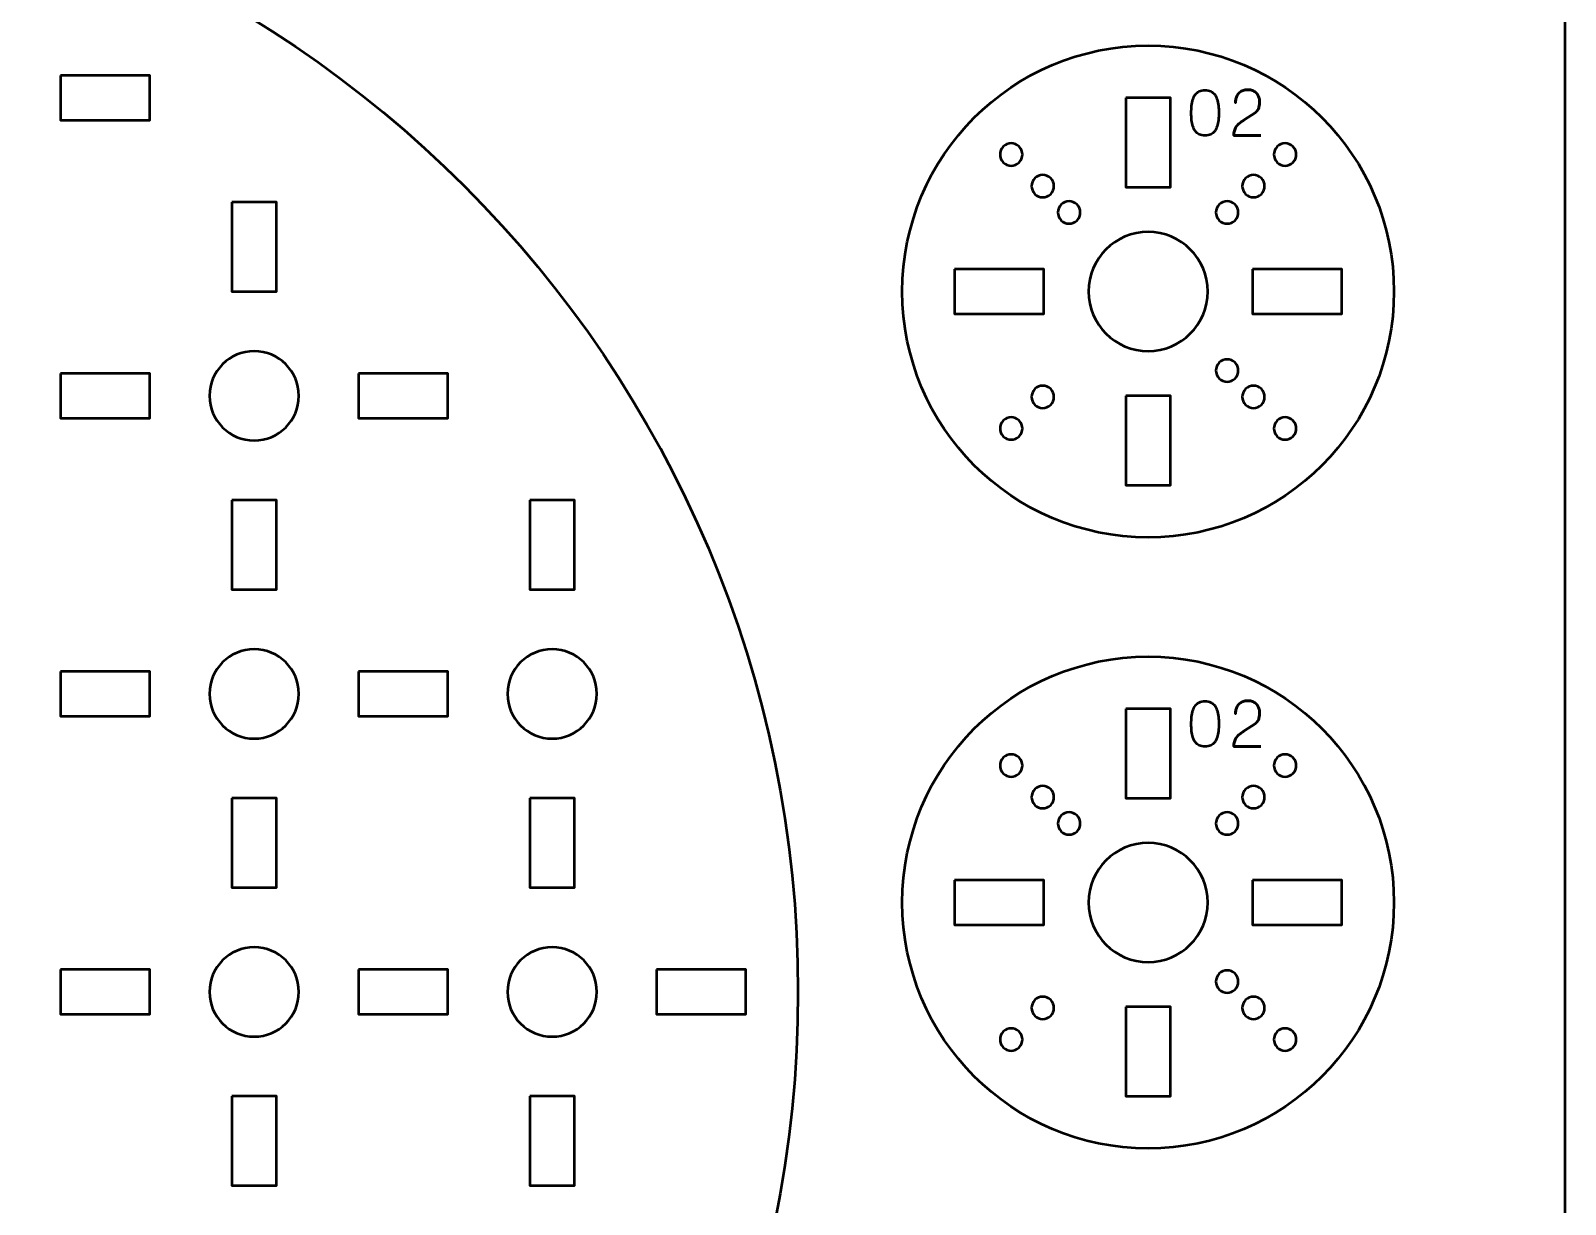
# Model space of a CAD drawing. Header units: centimetres. Extents: x -21 to 0, y -29.7 to 0.
# Drawn here: x -10.3 to 0, y -22.97 to -15.1 of the extents above; entities that cross this region are included whole.
import ezdxf

# ---------------------------------------------------------------- set-up
doc = ezdxf.new("R2010")
doc.units = ezdxf.units.CM
doc.header["$MEASUREMENT"] = 0
doc.layers.add('Layer 1', color=7, linetype='Continuous')

msp = doc.modelspace()

# ---------------------------------------------------------------- linework, layer by layer
at = {"layer": 'Layer 1', "color": 2, "lineweight": 53}
for centre, major_axis in [((-12.79999, -21.55003), (0, 7.65)), ((-2.8, -16.85), (0, 1.65)), ((-2.8, -20.95), (0, 1.65))]:
    msp.add_ellipse(centre, major_axis=major_axis, ratio=1, dxfattribs=at)
at = {"layer": 'Layer 1', "color": 22, "lineweight": 53}
msp.add_open_spline([(-21.00003, -29.19995), (-21.00003, -29.19995), (-21.00003, -0.49992), (-21.00003, -0.49992), (-21.00003, -0.49992), (-21.00003, -0.22295), (-20.77694, 0.00004), (-20.49994, 0.00004), (-20.49994, 0.00004), (-20.49994, 0.00004), (-0.50008, 0.00004), (-0.50008, 0.00004), (-0.50008, 0.00004), (-0.22294, 0.00004), (0.00002, -0.22295), (0.00002, -0.49992), (0.00002, -0.49992), (0.00002, -0.49992), (0.00002, -29.19995), (0.00002, -29.19995), (0.00002, -29.19995), (0.00002, -29.47695), (-0.22294, -29.70004), (-0.50008, -29.70004), (-0.50008, -29.70004), (-0.50008, -29.70004), (-20.49994, -29.70004), (-20.49994, -29.70004), (-20.49994, -29.70004), (-20.77694, -29.70004), (-21.00003, -29.47695), (-21.00003, -29.19995)], degree=3, knots=[0, 0, 0, 0, 0.125, 0.125, 0.125, 0.125, 0.25, 0.25, 0.25, 0.25, 0.375, 0.375, 0.375, 0.375, 0.5, 0.5, 0.5, 0.5, 0.625, 0.625, 0.625, 0.625, 0.75, 0.75, 0.75, 0.75, 0.875, 0.875, 0.875, 0.875, 1, 1, 1, 1], dxfattribs=at)
at = {"layer": 'Layer 1', "lineweight": 53}
for points in [[(-10.10004, -15.39997), (-10.10004, -15.39997), (-9.50003, -15.39997), (-9.50003, -15.39997), (-9.50003, -15.39997), (-9.50003, -15.39997), (-9.50003, -15.69997), (-9.50003, -15.69997), (-9.50003, -15.69997), (-9.50003, -15.69997), (-10.10004, -15.69997), (-10.10004, -15.69997), (-10.10004, -15.69997), (-10.10004, -15.69997), (-10.10004, -15.39997), (-10.10004, -15.39997)], [(-2.95004, -15.54991), (-2.95004, -15.54991), (-2.65004, -15.54991), (-2.65004, -15.54991), (-2.65004, -15.54991), (-2.65004, -15.54991), (-2.65004, -16.14992), (-2.65004, -16.14992), (-2.65004, -16.14992), (-2.65004, -16.14992), (-2.95004, -16.14992), (-2.95004, -16.14992), (-2.95004, -16.14992), (-2.95004, -16.14992), (-2.95004, -15.54991), (-2.95004, -15.54991)], [(-8.95009, -16.24995), (-8.95009, -16.24995), (-8.65008, -16.24995), (-8.65008, -16.24995), (-8.65008, -16.24995), (-8.65008, -16.24995), (-8.65008, -16.84996), (-8.65008, -16.84996), (-8.65008, -16.84996), (-8.65008, -16.84996), (-8.95009, -16.84996), (-8.95009, -16.84996), (-8.95009, -16.84996), (-8.95009, -16.84996), (-8.95009, -16.24995), (-8.95009, -16.24995)], [(-2.39996, -16.84994), (-2.39996, -17.07082), (-2.57908, -17.24994), (-2.79996, -17.24994), (-2.79996, -17.24994), (-3.0208, -17.24994), (-3.19998, -17.07082), (-3.19998, -16.84994), (-3.19998, -16.84994), (-3.19998, -16.6291), (-3.0208, -16.44992), (-2.79996, -16.44992), (-2.79996, -16.44992), (-2.57908, -16.44992), (-2.39996, -16.6291), (-2.39996, -16.84994)], [(-4.09999, -16.69986), (-4.09999, -16.69986), (-3.49998, -16.69986), (-3.49998, -16.69986), (-3.49998, -16.69986), (-3.49998, -16.69986), (-3.49998, -16.99986), (-3.49998, -16.99986), (-3.49998, -16.99986), (-3.49998, -16.99986), (-4.09999, -16.99986), (-4.09999, -16.99986), (-4.09999, -16.99986), (-4.09999, -16.99986), (-4.09999, -16.69986), (-4.09999, -16.69986)], [(-2.09992, -16.69986), (-2.09992, -16.69986), (-1.49992, -16.69986), (-1.49992, -16.69986), (-1.49992, -16.69986), (-1.49992, -16.69986), (-1.49992, -16.99986), (-1.49992, -16.99986), (-1.49992, -16.99986), (-1.49992, -16.99986), (-2.09992, -16.99986), (-2.09992, -16.99986), (-2.09992, -16.99986), (-2.09992, -16.99986), (-2.09992, -16.69986), (-2.09992, -16.69986)], [(-8.50001, -17.54997), (-8.50001, -17.71564), (-8.63435, -17.84997), (-8.80001, -17.84997), (-8.80001, -17.84997), (-8.96564, -17.84997), (-9.10002, -17.71564), (-9.10002, -17.54997), (-9.10002, -17.54997), (-9.10002, -17.38434), (-8.96564, -17.24997), (-8.80001, -17.24997), (-8.80001, -17.24997), (-8.63435, -17.24997), (-8.50001, -17.38434), (-8.50001, -17.54997)], [(-10.10004, -17.3999), (-10.10004, -17.3999), (-9.50003, -17.3999), (-9.50003, -17.3999), (-9.50003, -17.3999), (-9.50003, -17.3999), (-9.50003, -17.6999), (-9.50003, -17.6999), (-9.50003, -17.6999), (-9.50003, -17.6999), (-10.10004, -17.6999), (-10.10004, -17.6999), (-10.10004, -17.6999), (-10.10004, -17.6999), (-10.10004, -17.3999), (-10.10004, -17.3999)], [(-8.09996, -17.3999), (-8.09996, -17.3999), (-7.49996, -17.3999), (-7.49996, -17.3999), (-7.49996, -17.3999), (-7.49996, -17.3999), (-7.49996, -17.6999), (-7.49996, -17.6999), (-7.49996, -17.6999), (-7.49996, -17.6999), (-8.09996, -17.6999), (-8.09996, -17.6999), (-8.09996, -17.6999), (-8.09996, -17.6999), (-8.09996, -17.3999), (-8.09996, -17.3999)], [(-2.95004, -17.54998), (-2.95004, -17.54998), (-2.65004, -17.54998), (-2.65004, -17.54998), (-2.65004, -17.54998), (-2.65004, -17.54998), (-2.65004, -18.14998), (-2.65004, -18.14998), (-2.65004, -18.14998), (-2.65004, -18.14998), (-2.95004, -18.14998), (-2.95004, -18.14998), (-2.95004, -18.14998), (-2.95004, -18.14998), (-2.95004, -17.54998), (-2.95004, -17.54998)], [(-8.95009, -18.25002), (-8.95009, -18.25002), (-8.65008, -18.25002), (-8.65008, -18.25002), (-8.65008, -18.25002), (-8.65008, -18.25002), (-8.65008, -18.85003), (-8.65008, -18.85003), (-8.65008, -18.85003), (-8.65008, -18.85003), (-8.95009, -18.85003), (-8.95009, -18.85003), (-8.95009, -18.85003), (-8.95009, -18.85003), (-8.95009, -18.25002), (-8.95009, -18.25002)], [(-6.94998, -18.25002), (-6.94998, -18.25002), (-6.64997, -18.25002), (-6.64997, -18.25002), (-6.64997, -18.25002), (-6.64997, -18.25002), (-6.64997, -18.85003), (-6.64997, -18.85003), (-6.64997, -18.85003), (-6.64997, -18.85003), (-6.94998, -18.85003), (-6.94998, -18.85003), (-6.94998, -18.85003), (-6.94998, -18.85003), (-6.94998, -18.25002), (-6.94998, -18.25002)], [(-8.50001, -19.54994), (-8.50001, -19.71571), (-8.63435, -19.84994), (-8.80001, -19.84994), (-8.80001, -19.84994), (-8.96564, -19.84994), (-9.10002, -19.71571), (-9.10002, -19.54994), (-9.10002, -19.54994), (-9.10002, -19.38428), (-8.96564, -19.24994), (-8.80001, -19.24994), (-8.80001, -19.24994), (-8.63435, -19.24994), (-8.50001, -19.38428), (-8.50001, -19.54994)], [(-6.50004, -19.54994), (-6.50004, -19.71571), (-6.63428, -19.84994), (-6.80005, -19.84994), (-6.80005, -19.84994), (-6.96571, -19.84994), (-7.10005, -19.71571), (-7.10005, -19.54994), (-7.10005, -19.54994), (-7.10005, -19.38428), (-6.96571, -19.24994), (-6.80005, -19.24994), (-6.80005, -19.24994), (-6.63428, -19.24994), (-6.50004, -19.38428), (-6.50004, -19.54994)], [(-10.10004, -19.40001), (-10.10004, -19.40001), (-9.50003, -19.40001), (-9.50003, -19.40001), (-9.50003, -19.40001), (-9.50003, -19.40001), (-9.50003, -19.70001), (-9.50003, -19.70001), (-9.50003, -19.70001), (-9.50003, -19.70001), (-10.10004, -19.70001), (-10.10004, -19.70001), (-10.10004, -19.70001), (-10.10004, -19.70001), (-10.10004, -19.40001), (-10.10004, -19.40001)], [(-8.09996, -19.40001), (-8.09996, -19.40001), (-7.49996, -19.40001), (-7.49996, -19.40001), (-7.49996, -19.40001), (-7.49996, -19.40001), (-7.49996, -19.70001), (-7.49996, -19.70001), (-7.49996, -19.70001), (-7.49996, -19.70001), (-8.09996, -19.70001), (-8.09996, -19.70001), (-8.09996, -19.70001), (-8.09996, -19.70001), (-8.09996, -19.40001), (-8.09996, -19.40001)], [(-2.95004, -19.64991), (-2.95004, -19.64991), (-2.65004, -19.64991), (-2.65004, -19.64991), (-2.65004, -19.64991), (-2.65004, -19.64991), (-2.65004, -20.24992), (-2.65004, -20.24992), (-2.65004, -20.24992), (-2.65004, -20.24992), (-2.95004, -20.24992), (-2.95004, -20.24992), (-2.95004, -20.24992), (-2.95004, -20.24992), (-2.95004, -19.64991), (-2.95004, -19.64991)], [(-8.95009, -20.24999), (-8.95009, -20.24999), (-8.65008, -20.24999), (-8.65008, -20.24999), (-8.65008, -20.24999), (-8.65008, -20.24999), (-8.65008, -20.85), (-8.65008, -20.85), (-8.65008, -20.85), (-8.65008, -20.85), (-8.95009, -20.85), (-8.95009, -20.85), (-8.95009, -20.85), (-8.95009, -20.85), (-8.95009, -20.24999), (-8.95009, -20.24999)], [(-6.94998, -20.24999), (-6.94998, -20.24999), (-6.64997, -20.24999), (-6.64997, -20.24999), (-6.64997, -20.24999), (-6.64997, -20.24999), (-6.64997, -20.85), (-6.64997, -20.85), (-6.64997, -20.85), (-6.64997, -20.85), (-6.94998, -20.85), (-6.94998, -20.85), (-6.94998, -20.85), (-6.94998, -20.85), (-6.94998, -20.24999), (-6.94998, -20.24999)], [(-2.39996, -20.94994), (-2.39996, -21.17082), (-2.57908, -21.34994), (-2.79996, -21.34994), (-2.79996, -21.34994), (-3.0208, -21.34994), (-3.19998, -21.17082), (-3.19998, -20.94994), (-3.19998, -20.94994), (-3.19998, -20.7291), (-3.0208, -20.54992), (-2.79996, -20.54992), (-2.79996, -20.54992), (-2.57908, -20.54992), (-2.39996, -20.7291), (-2.39996, -20.94994)], [(-4.09999, -20.79986), (-4.09999, -20.79986), (-3.49998, -20.79986), (-3.49998, -20.79986), (-3.49998, -20.79986), (-3.49998, -20.79986), (-3.49998, -21.09986), (-3.49998, -21.09986), (-3.49998, -21.09986), (-3.49998, -21.09986), (-4.09999, -21.09986), (-4.09999, -21.09986), (-4.09999, -21.09986), (-4.09999, -21.09986), (-4.09999, -20.79986), (-4.09999, -20.79986)], [(-2.09992, -20.79986), (-2.09992, -20.79986), (-1.49992, -20.79986), (-1.49992, -20.79986), (-1.49992, -20.79986), (-1.49992, -20.79986), (-1.49992, -21.09986), (-1.49992, -21.09986), (-1.49992, -21.09986), (-1.49992, -21.09986), (-2.09992, -21.09986), (-2.09992, -21.09986), (-2.09992, -21.09986), (-2.09992, -21.09986), (-2.09992, -20.79986), (-2.09992, -20.79986)], [(-8.50001, -21.55001), (-8.50001, -21.71564), (-8.63435, -21.85002), (-8.80001, -21.85002), (-8.80001, -21.85002), (-8.96564, -21.85002), (-9.10002, -21.71564), (-9.10002, -21.55001), (-9.10002, -21.55001), (-9.10002, -21.38424), (-8.96564, -21.25001), (-8.80001, -21.25001), (-8.80001, -21.25001), (-8.63435, -21.25001), (-8.50001, -21.38424), (-8.50001, -21.55001)], [(-6.50004, -21.55001), (-6.50004, -21.71564), (-6.63428, -21.85002), (-6.80005, -21.85002), (-6.80005, -21.85002), (-6.96571, -21.85002), (-7.10005, -21.71564), (-7.10005, -21.55001), (-7.10005, -21.55001), (-7.10005, -21.38424), (-6.96571, -21.25001), (-6.80005, -21.25001), (-6.80005, -21.25001), (-6.63428, -21.25001), (-6.50004, -21.38424), (-6.50004, -21.55001)], [(-10.10004, -21.39994), (-10.10004, -21.39994), (-9.50003, -21.39994), (-9.50003, -21.39994), (-9.50003, -21.39994), (-9.50003, -21.39994), (-9.50003, -21.69994), (-9.50003, -21.69994), (-9.50003, -21.69994), (-9.50003, -21.69994), (-10.10004, -21.69994), (-10.10004, -21.69994), (-10.10004, -21.69994), (-10.10004, -21.69994), (-10.10004, -21.39994), (-10.10004, -21.39994)], [(-8.09996, -21.39994), (-8.09996, -21.39994), (-7.49996, -21.39994), (-7.49996, -21.39994), (-7.49996, -21.39994), (-7.49996, -21.39994), (-7.49996, -21.69994), (-7.49996, -21.69994), (-7.49996, -21.69994), (-7.49996, -21.69994), (-8.09996, -21.69994), (-8.09996, -21.69994), (-8.09996, -21.69994), (-8.09996, -21.69994), (-8.09996, -21.39994), (-8.09996, -21.39994)], [(-6.10003, -21.39994), (-6.10003, -21.39994), (-5.50002, -21.39994), (-5.50002, -21.39994), (-5.50002, -21.39994), (-5.50002, -21.39994), (-5.50002, -21.69994), (-5.50002, -21.69994), (-5.50002, -21.69994), (-5.50002, -21.69994), (-6.10003, -21.69994), (-6.10003, -21.69994), (-6.10003, -21.69994), (-6.10003, -21.69994), (-6.10003, -21.39994), (-6.10003, -21.39994)], [(-2.95004, -21.64998), (-2.95004, -21.64998), (-2.65004, -21.64998), (-2.65004, -21.64998), (-2.65004, -21.64998), (-2.65004, -21.64998), (-2.65004, -22.24998), (-2.65004, -22.24998), (-2.65004, -22.24998), (-2.65004, -22.24998), (-2.95004, -22.24998), (-2.95004, -22.24998), (-2.95004, -22.24998), (-2.95004, -22.24998), (-2.95004, -21.64998), (-2.95004, -21.64998)], [(-8.95009, -22.24992), (-8.95009, -22.24992), (-8.65008, -22.24992), (-8.65008, -22.24992), (-8.65008, -22.24992), (-8.65008, -22.24992), (-8.65008, -22.84993), (-8.65008, -22.84993), (-8.65008, -22.84993), (-8.65008, -22.84993), (-8.95009, -22.84993), (-8.95009, -22.84993), (-8.95009, -22.84993), (-8.95009, -22.84993), (-8.95009, -22.24992), (-8.95009, -22.24992)], [(-6.94998, -22.24992), (-6.94998, -22.24992), (-6.64997, -22.24992), (-6.64997, -22.24992), (-6.64997, -22.24992), (-6.64997, -22.24992), (-6.64997, -22.84993), (-6.64997, -22.84993), (-6.64997, -22.84993), (-6.64997, -22.84993), (-6.94998, -22.84993), (-6.94998, -22.84993), (-6.94998, -22.84993), (-6.94998, -22.84993), (-6.94998, -22.24992), (-6.94998, -22.24992)]]:
    msp.add_open_spline(points, degree=3, knots=[0, 0, 0, 0, 0.25, 0.25, 0.25, 0.25, 0.5, 0.5, 0.5, 0.5, 0.75, 0.75, 0.75, 0.75, 1, 1, 1, 1], dxfattribs=at)
at = {"layer": 'Layer 1', "color": 30, "lineweight": 53}
for points, knots in [([(-2.41808, -15.80381), (-2.40327, -15.80374), (-2.3905, -15.80113), (-2.37984, -15.79605), (-2.37984, -15.79605), (-2.36926, -15.79097), (-2.36044, -15.7837), (-2.35339, -15.77446), (-2.35339, -15.77446), (-2.3464, -15.76515), (-2.3409, -15.75414), (-2.33681, -15.74144), (-2.33681, -15.74144), (-2.33278, -15.72874), (-2.32989, -15.71484), (-2.32827, -15.6996), (-2.32827, -15.6996), (-2.32657, -15.68436), (-2.32573, -15.66834), (-2.3258, -15.65141), (-2.3258, -15.65141), (-2.32573, -15.63455), (-2.32657, -15.61853), (-2.32827, -15.60336), (-2.32827, -15.60336), (-2.32989, -15.58819), (-2.33278, -15.57422), (-2.33681, -15.56152), (-2.33681, -15.56152), (-2.3409, -15.54889), (-2.3464, -15.53789), (-2.35339, -15.5285), (-2.35339, -15.5285), (-2.36044, -15.51919), (-2.36926, -15.51192), (-2.37984, -15.50684), (-2.37984, -15.50684), (-2.3905, -15.50169), (-2.40327, -15.49908), (-2.41808, -15.49901), (-2.41808, -15.49901), (-2.4329, -15.49908), (-2.44567, -15.50169), (-2.45633, -15.50684), (-2.45633, -15.50684), (-2.46691, -15.51192), (-2.47573, -15.51919), (-2.48278, -15.5285), (-2.48278, -15.5285), (-2.48977, -15.53789), (-2.49527, -15.54889), (-2.49936, -15.56152), (-2.49936, -15.56152), (-2.50339, -15.57422), (-2.50628, -15.58819), (-2.5079, -15.60336), (-2.5079, -15.60336), (-2.50959, -15.61853), (-2.51044, -15.63455), (-2.51037, -15.65141), (-2.51037, -15.65141), (-2.51044, -15.66834), (-2.50959, -15.68436), (-2.5079, -15.6996), (-2.5079, -15.6996), (-2.50628, -15.71484), (-2.50339, -15.72874), (-2.49936, -15.74144), (-2.49936, -15.74144), (-2.49527, -15.75414), (-2.48977, -15.76515), (-2.48278, -15.77446), (-2.48278, -15.77446), (-2.47573, -15.7837), (-2.46691, -15.79097), (-2.45633, -15.79605), (-2.45633, -15.79605), (-2.44567, -15.80113), (-2.4329, -15.80374), (-2.41808, -15.80381)], [0, 0, 0, 0, 0.05, 0.05, 0.05, 0.05, 0.1, 0.1, 0.1, 0.1, 0.15, 0.15, 0.15, 0.15, 0.2, 0.2, 0.2, 0.2, 0.25, 0.25, 0.25, 0.25, 0.3, 0.3, 0.3, 0.3, 0.35, 0.35, 0.35, 0.35, 0.4, 0.4, 0.4, 0.4, 0.45, 0.45, 0.45, 0.45, 0.5, 0.5, 0.5, 0.5, 0.55, 0.55, 0.55, 0.55, 0.6, 0.6, 0.6, 0.6, 0.65, 0.65, 0.65, 0.65, 0.7, 0.7, 0.7, 0.7, 0.75, 0.75, 0.75, 0.75, 0.8, 0.8, 0.8, 0.8, 0.85, 0.85, 0.85, 0.85, 0.9, 0.9, 0.9, 0.9, 0.95, 0.95, 0.95, 0.95, 1, 1, 1, 1]), ([(-2.41808, -15.80381), (-2.40327, -15.80374), (-2.3905, -15.80113), (-2.37984, -15.79605), (-2.37984, -15.79605), (-2.36926, -15.79097), (-2.36044, -15.7837), (-2.35339, -15.77446), (-2.35339, -15.77446), (-2.3464, -15.76515), (-2.3409, -15.75414), (-2.33681, -15.74144), (-2.33681, -15.74144), (-2.33278, -15.72874), (-2.32989, -15.71484), (-2.32827, -15.6996), (-2.32827, -15.6996), (-2.32657, -15.68436), (-2.32573, -15.66834), (-2.3258, -15.65141), (-2.3258, -15.65141), (-2.32573, -15.63455), (-2.32657, -15.61853), (-2.32827, -15.60336), (-2.32827, -15.60336), (-2.32989, -15.58819), (-2.33278, -15.57422), (-2.33681, -15.56152), (-2.33681, -15.56152), (-2.3409, -15.54889), (-2.3464, -15.53789), (-2.35339, -15.5285), (-2.35339, -15.5285), (-2.36044, -15.51919), (-2.36926, -15.51192), (-2.37984, -15.50684), (-2.37984, -15.50684), (-2.3905, -15.50169), (-2.40327, -15.49908), (-2.41808, -15.49901), (-2.41808, -15.49901), (-2.4329, -15.49908), (-2.44567, -15.50169), (-2.45633, -15.50684), (-2.45633, -15.50684), (-2.46691, -15.51192), (-2.47573, -15.51919), (-2.48278, -15.5285), (-2.48278, -15.5285), (-2.48977, -15.53789), (-2.49527, -15.54889), (-2.49936, -15.56152), (-2.49936, -15.56152), (-2.50339, -15.57422), (-2.50628, -15.58819), (-2.5079, -15.60336), (-2.5079, -15.60336), (-2.50959, -15.61853), (-2.51044, -15.63455), (-2.51037, -15.65141), (-2.51037, -15.65141), (-2.51044, -15.66834), (-2.50959, -15.68436), (-2.5079, -15.6996), (-2.5079, -15.6996), (-2.50628, -15.71484), (-2.50339, -15.72874), (-2.49936, -15.74144), (-2.49936, -15.74144), (-2.49527, -15.75414), (-2.48977, -15.76515), (-2.48278, -15.77446), (-2.48278, -15.77446), (-2.47573, -15.7837), (-2.46691, -15.79097), (-2.45633, -15.79605), (-2.45633, -15.79605), (-2.44567, -15.80113), (-2.4329, -15.80374), (-2.41808, -15.80381)], [0, 0, 0, 0, 0.05, 0.05, 0.05, 0.05, 0.1, 0.1, 0.1, 0.1, 0.15, 0.15, 0.15, 0.15, 0.2, 0.2, 0.2, 0.2, 0.25, 0.25, 0.25, 0.25, 0.3, 0.3, 0.3, 0.3, 0.35, 0.35, 0.35, 0.35, 0.4, 0.4, 0.4, 0.4, 0.45, 0.45, 0.45, 0.45, 0.5, 0.5, 0.5, 0.5, 0.55, 0.55, 0.55, 0.55, 0.6, 0.6, 0.6, 0.6, 0.65, 0.65, 0.65, 0.65, 0.7, 0.7, 0.7, 0.7, 0.75, 0.75, 0.75, 0.75, 0.8, 0.8, 0.8, 0.8, 0.85, 0.85, 0.85, 0.85, 0.9, 0.9, 0.9, 0.9, 0.95, 0.95, 0.95, 0.95, 1, 1, 1, 1]), ([(-2.04386, -15.80381), (-2.04386, -15.80381), (-2.22547, -15.80381), (-2.22547, -15.80381), (-2.22547, -15.80381), (-2.22512, -15.79153), (-2.22357, -15.78067), (-2.22095, -15.77135), (-2.22095, -15.77135), (-2.21827, -15.76204), (-2.21468, -15.75386), (-2.21023, -15.7468), (-2.21023, -15.7468), (-2.20571, -15.73975), (-2.20056, -15.73347), (-2.19471, -15.72796), (-2.19471, -15.72796), (-2.18885, -15.72239), (-2.18257, -15.71731), (-2.1758, -15.71251), (-2.1758, -15.71251), (-2.16903, -15.70778), (-2.16204, -15.70306), (-2.15477, -15.6984), (-2.15477, -15.6984), (-2.15477, -15.6984), (-2.08238, -15.65014), (-2.08238, -15.65014), (-2.08238, -15.65014), (-2.07498, -15.64492), (-2.06919, -15.63921), (-2.0651, -15.63307), (-2.0651, -15.63307), (-2.06094, -15.62693), (-2.05804, -15.62044), (-2.05628, -15.61359), (-2.05628, -15.61359), (-2.05459, -15.60682), (-2.05353, -15.59984), (-2.05318, -15.59278), (-2.05318, -15.59278), (-2.05282, -15.58565), (-2.05268, -15.57853), (-2.05275, -15.5714), (-2.05275, -15.5714), (-2.05275, -15.56555), (-2.05353, -15.55927), (-2.05508, -15.55249), (-2.05508, -15.55249), (-2.0567, -15.54579), (-2.05924, -15.53909), (-2.06284, -15.53246), (-2.06284, -15.53246), (-2.06644, -15.52582), (-2.07124, -15.51976), (-2.07723, -15.51425), (-2.07723, -15.51425), (-2.08323, -15.50882), (-2.09064, -15.50445), (-2.09946, -15.50113), (-2.09946, -15.50113), (-2.10828, -15.49781), (-2.11865, -15.49612), (-2.13064, -15.49605), (-2.13064, -15.49605), (-2.14271, -15.49612), (-2.15336, -15.49781), (-2.16254, -15.50106), (-2.16254, -15.50106), (-2.17171, -15.5043), (-2.17954, -15.50882), (-2.18603, -15.51453), (-2.18603, -15.51453), (-2.19252, -15.52025), (-2.19774, -15.52688), (-2.20183, -15.53429), (-2.20183, -15.53429), (-2.20593, -15.5417), (-2.20889, -15.5496), (-2.21079, -15.55793), (-2.21079, -15.55793), (-2.2127, -15.56625), (-2.21362, -15.57472), (-2.21362, -15.58326), (-2.21362, -15.58326), (-2.21362, -15.57472), (-2.2127, -15.56625), (-2.21079, -15.55793), (-2.21079, -15.55793), (-2.20889, -15.5496), (-2.20593, -15.5417), (-2.20183, -15.53429), (-2.20183, -15.53429), (-2.19774, -15.52688), (-2.19252, -15.52025), (-2.18603, -15.51453), (-2.18603, -15.51453), (-2.17954, -15.50882), (-2.17171, -15.5043), (-2.16254, -15.50106), (-2.16254, -15.50106), (-2.15336, -15.49781), (-2.14271, -15.49612), (-2.13064, -15.49605), (-2.13064, -15.49605), (-2.11865, -15.49612), (-2.10828, -15.49781), (-2.09946, -15.50113), (-2.09946, -15.50113), (-2.09064, -15.50445), (-2.08323, -15.50882), (-2.07723, -15.51425), (-2.07723, -15.51425), (-2.07124, -15.51976), (-2.06644, -15.52582), (-2.06284, -15.53246), (-2.06284, -15.53246), (-2.05924, -15.53909), (-2.0567, -15.54579), (-2.05508, -15.55249), (-2.05508, -15.55249), (-2.05353, -15.55927), (-2.05275, -15.56555), (-2.05275, -15.5714), (-2.05275, -15.5714), (-2.05268, -15.57853), (-2.05282, -15.58565), (-2.05318, -15.59278), (-2.05318, -15.59278), (-2.05353, -15.59984), (-2.05459, -15.60682), (-2.05628, -15.61359), (-2.05628, -15.61359), (-2.05804, -15.62044), (-2.06094, -15.62693), (-2.0651, -15.63307), (-2.0651, -15.63307), (-2.06919, -15.63921), (-2.07498, -15.64492), (-2.08238, -15.65014), (-2.08238, -15.65014), (-2.08238, -15.65014), (-2.15477, -15.6984), (-2.15477, -15.6984), (-2.15477, -15.6984), (-2.16204, -15.70306), (-2.16903, -15.70778), (-2.1758, -15.71251), (-2.1758, -15.71251), (-2.18257, -15.71731), (-2.18885, -15.72239), (-2.19471, -15.72796), (-2.19471, -15.72796), (-2.20056, -15.73347), (-2.20571, -15.73975), (-2.21023, -15.7468), (-2.21023, -15.7468), (-2.21468, -15.75386), (-2.21827, -15.76204), (-2.22095, -15.77135), (-2.22095, -15.77135), (-2.22357, -15.78067), (-2.22512, -15.79153), (-2.22547, -15.80381), (-2.22547, -15.80381), (-2.22547, -15.80381), (-2.04386, -15.80381), (-2.04386, -15.80381)], [0, 0, 0, 0, 0.02380952, 0.02380952, 0.02380952, 0.02380952, 0.04761905, 0.04761905, 0.04761905, 0.04761905, 0.07142857, 0.07142857, 0.07142857, 0.07142857, 0.0952381, 0.0952381, 0.0952381, 0.0952381, 0.11904762, 0.11904762, 0.11904762, 0.11904762, 0.14285714, 0.14285714, 0.14285714, 0.14285714, 0.16666667, 0.16666667, 0.16666667, 0.16666667, 0.19047619, 0.19047619, 0.19047619, 0.19047619, 0.21428571, 0.21428571, 0.21428571, 0.21428571, 0.23809524, 0.23809524, 0.23809524, 0.23809524, 0.26190476, 0.26190476, 0.26190476, 0.26190476, 0.28571429, 0.28571429, 0.28571429, 0.28571429, 0.30952381, 0.30952381, 0.30952381, 0.30952381, 0.33333333, 0.33333333, 0.33333333, 0.33333333, 0.35714286, 0.35714286, 0.35714286, 0.35714286, 0.38095238, 0.38095238, 0.38095238, 0.38095238, 0.4047619, 0.4047619, 0.4047619, 0.4047619, 0.42857143, 0.42857143, 0.42857143, 0.42857143, 0.45238095, 0.45238095, 0.45238095, 0.45238095, 0.47619048, 0.47619048, 0.47619048, 0.47619048, 0.5, 0.5, 0.5, 0.5, 0.52380952, 0.52380952, 0.52380952, 0.52380952, 0.54761905, 0.54761905, 0.54761905, 0.54761905, 0.57142857, 0.57142857, 0.57142857, 0.57142857, 0.5952381, 0.5952381, 0.5952381, 0.5952381, 0.61904762, 0.61904762, 0.61904762, 0.61904762, 0.64285714, 0.64285714, 0.64285714, 0.64285714, 0.66666667, 0.66666667, 0.66666667, 0.66666667, 0.69047619, 0.69047619, 0.69047619, 0.69047619, 0.71428571, 0.71428571, 0.71428571, 0.71428571, 0.73809524, 0.73809524, 0.73809524, 0.73809524, 0.76190476, 0.76190476, 0.76190476, 0.76190476, 0.78571429, 0.78571429, 0.78571429, 0.78571429, 0.80952381, 0.80952381, 0.80952381, 0.80952381, 0.83333333, 0.83333333, 0.83333333, 0.83333333, 0.85714286, 0.85714286, 0.85714286, 0.85714286, 0.88095238, 0.88095238, 0.88095238, 0.88095238, 0.9047619, 0.9047619, 0.9047619, 0.9047619, 0.92857143, 0.92857143, 0.92857143, 0.92857143, 0.95238095, 0.95238095, 0.95238095, 0.95238095, 0.97619048, 0.97619048, 0.97619048, 0.97619048, 1, 1, 1, 1]), ([(-2.41808, -19.90381), (-2.40327, -19.90374), (-2.3905, -19.90113), (-2.37984, -19.89605), (-2.37984, -19.89605), (-2.36926, -19.89097), (-2.36044, -19.8837), (-2.35339, -19.87446), (-2.35339, -19.87446), (-2.3464, -19.86515), (-2.3409, -19.85414), (-2.33681, -19.84144), (-2.33681, -19.84144), (-2.33278, -19.82874), (-2.32989, -19.81484), (-2.32827, -19.7996), (-2.32827, -19.7996), (-2.32657, -19.78436), (-2.32573, -19.76834), (-2.3258, -19.75141), (-2.3258, -19.75141), (-2.32573, -19.73455), (-2.32657, -19.71853), (-2.32827, -19.70336), (-2.32827, -19.70336), (-2.32989, -19.68819), (-2.33278, -19.67422), (-2.33681, -19.66152), (-2.33681, -19.66152), (-2.3409, -19.64889), (-2.3464, -19.63789), (-2.35339, -19.6285), (-2.35339, -19.6285), (-2.36044, -19.61919), (-2.36926, -19.61192), (-2.37984, -19.60684), (-2.37984, -19.60684), (-2.3905, -19.60169), (-2.40327, -19.59908), (-2.41808, -19.59901), (-2.41808, -19.59901), (-2.4329, -19.59908), (-2.44567, -19.60169), (-2.45633, -19.60684), (-2.45633, -19.60684), (-2.46691, -19.61192), (-2.47573, -19.61919), (-2.48278, -19.6285), (-2.48278, -19.6285), (-2.48977, -19.63789), (-2.49527, -19.64889), (-2.49936, -19.66152), (-2.49936, -19.66152), (-2.50339, -19.67422), (-2.50628, -19.68819), (-2.5079, -19.70336), (-2.5079, -19.70336), (-2.50959, -19.71853), (-2.51044, -19.73455), (-2.51037, -19.75141), (-2.51037, -19.75141), (-2.51044, -19.76834), (-2.50959, -19.78436), (-2.5079, -19.7996), (-2.5079, -19.7996), (-2.50628, -19.81484), (-2.50339, -19.82874), (-2.49936, -19.84144), (-2.49936, -19.84144), (-2.49527, -19.85414), (-2.48977, -19.86515), (-2.48278, -19.87446), (-2.48278, -19.87446), (-2.47573, -19.8837), (-2.46691, -19.89097), (-2.45633, -19.89605), (-2.45633, -19.89605), (-2.44567, -19.90113), (-2.4329, -19.90374), (-2.41808, -19.90381)], [0, 0, 0, 0, 0.05, 0.05, 0.05, 0.05, 0.1, 0.1, 0.1, 0.1, 0.15, 0.15, 0.15, 0.15, 0.2, 0.2, 0.2, 0.2, 0.25, 0.25, 0.25, 0.25, 0.3, 0.3, 0.3, 0.3, 0.35, 0.35, 0.35, 0.35, 0.4, 0.4, 0.4, 0.4, 0.45, 0.45, 0.45, 0.45, 0.5, 0.5, 0.5, 0.5, 0.55, 0.55, 0.55, 0.55, 0.6, 0.6, 0.6, 0.6, 0.65, 0.65, 0.65, 0.65, 0.7, 0.7, 0.7, 0.7, 0.75, 0.75, 0.75, 0.75, 0.8, 0.8, 0.8, 0.8, 0.85, 0.85, 0.85, 0.85, 0.9, 0.9, 0.9, 0.9, 0.95, 0.95, 0.95, 0.95, 1, 1, 1, 1]), ([(-2.41808, -19.90381), (-2.40327, -19.90374), (-2.3905, -19.90113), (-2.37984, -19.89605), (-2.37984, -19.89605), (-2.36926, -19.89097), (-2.36044, -19.8837), (-2.35339, -19.87446), (-2.35339, -19.87446), (-2.3464, -19.86515), (-2.3409, -19.85414), (-2.33681, -19.84144), (-2.33681, -19.84144), (-2.33278, -19.82874), (-2.32989, -19.81484), (-2.32827, -19.7996), (-2.32827, -19.7996), (-2.32657, -19.78436), (-2.32573, -19.76834), (-2.3258, -19.75141), (-2.3258, -19.75141), (-2.32573, -19.73455), (-2.32657, -19.71853), (-2.32827, -19.70336), (-2.32827, -19.70336), (-2.32989, -19.68819), (-2.33278, -19.67422), (-2.33681, -19.66152), (-2.33681, -19.66152), (-2.3409, -19.64889), (-2.3464, -19.63789), (-2.35339, -19.6285), (-2.35339, -19.6285), (-2.36044, -19.61919), (-2.36926, -19.61192), (-2.37984, -19.60684), (-2.37984, -19.60684), (-2.3905, -19.60169), (-2.40327, -19.59908), (-2.41808, -19.59901), (-2.41808, -19.59901), (-2.4329, -19.59908), (-2.44567, -19.60169), (-2.45633, -19.60684), (-2.45633, -19.60684), (-2.46691, -19.61192), (-2.47573, -19.61919), (-2.48278, -19.6285), (-2.48278, -19.6285), (-2.48977, -19.63789), (-2.49527, -19.64889), (-2.49936, -19.66152), (-2.49936, -19.66152), (-2.50339, -19.67422), (-2.50628, -19.68819), (-2.5079, -19.70336), (-2.5079, -19.70336), (-2.50959, -19.71853), (-2.51044, -19.73455), (-2.51037, -19.75141), (-2.51037, -19.75141), (-2.51044, -19.76834), (-2.50959, -19.78436), (-2.5079, -19.7996), (-2.5079, -19.7996), (-2.50628, -19.81484), (-2.50339, -19.82874), (-2.49936, -19.84144), (-2.49936, -19.84144), (-2.49527, -19.85414), (-2.48977, -19.86515), (-2.48278, -19.87446), (-2.48278, -19.87446), (-2.47573, -19.8837), (-2.46691, -19.89097), (-2.45633, -19.89605), (-2.45633, -19.89605), (-2.44567, -19.90113), (-2.4329, -19.90374), (-2.41808, -19.90381)], [0, 0, 0, 0, 0.05, 0.05, 0.05, 0.05, 0.1, 0.1, 0.1, 0.1, 0.15, 0.15, 0.15, 0.15, 0.2, 0.2, 0.2, 0.2, 0.25, 0.25, 0.25, 0.25, 0.3, 0.3, 0.3, 0.3, 0.35, 0.35, 0.35, 0.35, 0.4, 0.4, 0.4, 0.4, 0.45, 0.45, 0.45, 0.45, 0.5, 0.5, 0.5, 0.5, 0.55, 0.55, 0.55, 0.55, 0.6, 0.6, 0.6, 0.6, 0.65, 0.65, 0.65, 0.65, 0.7, 0.7, 0.7, 0.7, 0.75, 0.75, 0.75, 0.75, 0.8, 0.8, 0.8, 0.8, 0.85, 0.85, 0.85, 0.85, 0.9, 0.9, 0.9, 0.9, 0.95, 0.95, 0.95, 0.95, 1, 1, 1, 1]), ([(-2.04386, -19.90381), (-2.04386, -19.90381), (-2.22547, -19.90381), (-2.22547, -19.90381), (-2.22547, -19.90381), (-2.22512, -19.89153), (-2.22357, -19.88067), (-2.22095, -19.87135), (-2.22095, -19.87135), (-2.21827, -19.86204), (-2.21468, -19.85386), (-2.21023, -19.8468), (-2.21023, -19.8468), (-2.20571, -19.83975), (-2.20056, -19.83347), (-2.19471, -19.82796), (-2.19471, -19.82796), (-2.18885, -19.82239), (-2.18257, -19.81731), (-2.1758, -19.81251), (-2.1758, -19.81251), (-2.16903, -19.80778), (-2.16204, -19.80306), (-2.15477, -19.7984), (-2.15477, -19.7984), (-2.15477, -19.7984), (-2.08238, -19.75014), (-2.08238, -19.75014), (-2.08238, -19.75014), (-2.07498, -19.74492), (-2.06919, -19.73921), (-2.0651, -19.73307), (-2.0651, -19.73307), (-2.06094, -19.72693), (-2.05804, -19.72044), (-2.05628, -19.71359), (-2.05628, -19.71359), (-2.05459, -19.70682), (-2.05353, -19.69984), (-2.05318, -19.69278), (-2.05318, -19.69278), (-2.05282, -19.68565), (-2.05268, -19.67853), (-2.05275, -19.6714), (-2.05275, -19.6714), (-2.05275, -19.66555), (-2.05353, -19.65927), (-2.05508, -19.65249), (-2.05508, -19.65249), (-2.0567, -19.64579), (-2.05924, -19.63909), (-2.06284, -19.63246), (-2.06284, -19.63246), (-2.06644, -19.62582), (-2.07124, -19.61976), (-2.07723, -19.61425), (-2.07723, -19.61425), (-2.08323, -19.60882), (-2.09064, -19.60445), (-2.09946, -19.60113), (-2.09946, -19.60113), (-2.10828, -19.59781), (-2.11865, -19.59612), (-2.13064, -19.59605), (-2.13064, -19.59605), (-2.14271, -19.59612), (-2.15336, -19.59781), (-2.16254, -19.60106), (-2.16254, -19.60106), (-2.17171, -19.6043), (-2.17954, -19.60882), (-2.18603, -19.61453), (-2.18603, -19.61453), (-2.19252, -19.62025), (-2.19774, -19.62688), (-2.20183, -19.63429), (-2.20183, -19.63429), (-2.20593, -19.6417), (-2.20889, -19.6496), (-2.21079, -19.65793), (-2.21079, -19.65793), (-2.2127, -19.66625), (-2.21362, -19.67472), (-2.21362, -19.68326), (-2.21362, -19.68326), (-2.21362, -19.67472), (-2.2127, -19.66625), (-2.21079, -19.65793), (-2.21079, -19.65793), (-2.20889, -19.6496), (-2.20593, -19.6417), (-2.20183, -19.63429), (-2.20183, -19.63429), (-2.19774, -19.62688), (-2.19252, -19.62025), (-2.18603, -19.61453), (-2.18603, -19.61453), (-2.17954, -19.60882), (-2.17171, -19.6043), (-2.16254, -19.60106), (-2.16254, -19.60106), (-2.15336, -19.59781), (-2.14271, -19.59612), (-2.13064, -19.59605), (-2.13064, -19.59605), (-2.11865, -19.59612), (-2.10828, -19.59781), (-2.09946, -19.60113), (-2.09946, -19.60113), (-2.09064, -19.60445), (-2.08323, -19.60882), (-2.07723, -19.61425), (-2.07723, -19.61425), (-2.07124, -19.61976), (-2.06644, -19.62582), (-2.06284, -19.63246), (-2.06284, -19.63246), (-2.05924, -19.63909), (-2.0567, -19.64579), (-2.05508, -19.65249), (-2.05508, -19.65249), (-2.05353, -19.65927), (-2.05275, -19.66555), (-2.05275, -19.6714), (-2.05275, -19.6714), (-2.05268, -19.67853), (-2.05282, -19.68565), (-2.05318, -19.69278), (-2.05318, -19.69278), (-2.05353, -19.69984), (-2.05459, -19.70682), (-2.05628, -19.71359), (-2.05628, -19.71359), (-2.05804, -19.72044), (-2.06094, -19.72693), (-2.0651, -19.73307), (-2.0651, -19.73307), (-2.06919, -19.73921), (-2.07498, -19.74492), (-2.08238, -19.75014), (-2.08238, -19.75014), (-2.08238, -19.75014), (-2.15477, -19.7984), (-2.15477, -19.7984), (-2.15477, -19.7984), (-2.16204, -19.80306), (-2.16903, -19.80778), (-2.1758, -19.81251), (-2.1758, -19.81251), (-2.18257, -19.81731), (-2.18885, -19.82239), (-2.19471, -19.82796), (-2.19471, -19.82796), (-2.20056, -19.83347), (-2.20571, -19.83975), (-2.21023, -19.8468), (-2.21023, -19.8468), (-2.21468, -19.85386), (-2.21827, -19.86204), (-2.22095, -19.87135), (-2.22095, -19.87135), (-2.22357, -19.88067), (-2.22512, -19.89153), (-2.22547, -19.90381), (-2.22547, -19.90381), (-2.22547, -19.90381), (-2.04386, -19.90381), (-2.04386, -19.90381)], [0, 0, 0, 0, 0.02380952, 0.02380952, 0.02380952, 0.02380952, 0.04761905, 0.04761905, 0.04761905, 0.04761905, 0.07142857, 0.07142857, 0.07142857, 0.07142857, 0.0952381, 0.0952381, 0.0952381, 0.0952381, 0.11904762, 0.11904762, 0.11904762, 0.11904762, 0.14285714, 0.14285714, 0.14285714, 0.14285714, 0.16666667, 0.16666667, 0.16666667, 0.16666667, 0.19047619, 0.19047619, 0.19047619, 0.19047619, 0.21428571, 0.21428571, 0.21428571, 0.21428571, 0.23809524, 0.23809524, 0.23809524, 0.23809524, 0.26190476, 0.26190476, 0.26190476, 0.26190476, 0.28571429, 0.28571429, 0.28571429, 0.28571429, 0.30952381, 0.30952381, 0.30952381, 0.30952381, 0.33333333, 0.33333333, 0.33333333, 0.33333333, 0.35714286, 0.35714286, 0.35714286, 0.35714286, 0.38095238, 0.38095238, 0.38095238, 0.38095238, 0.4047619, 0.4047619, 0.4047619, 0.4047619, 0.42857143, 0.42857143, 0.42857143, 0.42857143, 0.45238095, 0.45238095, 0.45238095, 0.45238095, 0.47619048, 0.47619048, 0.47619048, 0.47619048, 0.5, 0.5, 0.5, 0.5, 0.52380952, 0.52380952, 0.52380952, 0.52380952, 0.54761905, 0.54761905, 0.54761905, 0.54761905, 0.57142857, 0.57142857, 0.57142857, 0.57142857, 0.5952381, 0.5952381, 0.5952381, 0.5952381, 0.61904762, 0.61904762, 0.61904762, 0.61904762, 0.64285714, 0.64285714, 0.64285714, 0.64285714, 0.66666667, 0.66666667, 0.66666667, 0.66666667, 0.69047619, 0.69047619, 0.69047619, 0.69047619, 0.71428571, 0.71428571, 0.71428571, 0.71428571, 0.73809524, 0.73809524, 0.73809524, 0.73809524, 0.76190476, 0.76190476, 0.76190476, 0.76190476, 0.78571429, 0.78571429, 0.78571429, 0.78571429, 0.80952381, 0.80952381, 0.80952381, 0.80952381, 0.83333333, 0.83333333, 0.83333333, 0.83333333, 0.85714286, 0.85714286, 0.85714286, 0.85714286, 0.88095238, 0.88095238, 0.88095238, 0.88095238, 0.9047619, 0.9047619, 0.9047619, 0.9047619, 0.92857143, 0.92857143, 0.92857143, 0.92857143, 0.95238095, 0.95238095, 0.95238095, 0.95238095, 0.97619048, 0.97619048, 0.97619048, 0.97619048, 1, 1, 1, 1])]:
    msp.add_open_spline(points, degree=3, knots=knots, dxfattribs=at)
at = {"layer": 'Layer 1', "color": 250, "lineweight": 53}
for points in [[(-3.66618, -15.8777), (-3.6369, -15.90698), (-3.6369, -15.95449), (-3.66618, -15.98377), (-3.66618, -15.98377), (-3.69546, -16.01305), (-3.74296, -16.01305), (-3.77224, -15.98377), (-3.77224, -15.98377), (-3.80152, -15.95449), (-3.80152, -15.90698), (-3.77224, -15.8777), (-3.77224, -15.8777), (-3.74296, -15.84842), (-3.69546, -15.84842), (-3.66618, -15.8777)], [(-1.8277, -15.98377), (-1.85698, -16.01305), (-1.90448, -16.01305), (-1.93376, -15.98377), (-1.93376, -15.98377), (-1.96304, -15.95449), (-1.96304, -15.90698), (-1.93376, -15.8777), (-1.93376, -15.8777), (-1.90448, -15.84842), (-1.85698, -15.84842), (-1.8277, -15.8777), (-1.8277, -15.8777), (-1.79842, -15.90698), (-1.79842, -15.95449), (-1.8277, -15.98377)], [(-3.45404, -16.08984), (-3.42476, -16.11912), (-3.42476, -16.16662), (-3.45404, -16.1959), (-3.45404, -16.1959), (-3.48332, -16.22518), (-3.53083, -16.22518), (-3.56011, -16.1959), (-3.56011, -16.1959), (-3.58939, -16.16662), (-3.58939, -16.11912), (-3.56011, -16.08984), (-3.56011, -16.08984), (-3.53083, -16.06056), (-3.48332, -16.06056), (-3.45404, -16.08984)], [(-3.45404, -16.08984), (-3.42476, -16.11912), (-3.42476, -16.16662), (-3.45404, -16.1959), (-3.45404, -16.1959), (-3.48332, -16.22518), (-3.53083, -16.22518), (-3.56011, -16.1959), (-3.56011, -16.1959), (-3.58939, -16.16662), (-3.58939, -16.11912), (-3.56011, -16.08984), (-3.56011, -16.08984), (-3.53083, -16.06056), (-3.48332, -16.06056), (-3.45404, -16.08984)], [(-2.03983, -16.1959), (-2.06911, -16.22518), (-2.11662, -16.22518), (-2.1459, -16.1959), (-2.1459, -16.1959), (-2.17518, -16.16662), (-2.17518, -16.11912), (-2.1459, -16.08984), (-2.1459, -16.08984), (-2.11662, -16.06056), (-2.06911, -16.06056), (-2.03983, -16.08984), (-2.03983, -16.08984), (-2.01055, -16.11912), (-2.01055, -16.16662), (-2.03983, -16.1959)], [(-2.03983, -16.1959), (-2.06911, -16.22518), (-2.11662, -16.22518), (-2.1459, -16.1959), (-2.1459, -16.1959), (-2.17518, -16.16662), (-2.17518, -16.11912), (-2.1459, -16.08984), (-2.1459, -16.08984), (-2.11662, -16.06056), (-2.06911, -16.06056), (-2.03983, -16.08984), (-2.03983, -16.08984), (-2.01055, -16.11912), (-2.01055, -16.16662), (-2.03983, -16.1959)], [(-3.27727, -16.26661), (-3.24799, -16.29589), (-3.24799, -16.3434), (-3.27727, -16.37268), (-3.27727, -16.37268), (-3.30655, -16.40196), (-3.35405, -16.40196), (-3.38333, -16.37268), (-3.38333, -16.37268), (-3.41261, -16.3434), (-3.41261, -16.29589), (-3.38333, -16.26661), (-3.38333, -16.26661), (-3.35405, -16.23733), (-3.30655, -16.23733), (-3.27727, -16.26661)], [(-2.21661, -16.37268), (-2.24589, -16.40196), (-2.29339, -16.40196), (-2.32267, -16.37268), (-2.32267, -16.37268), (-2.35195, -16.3434), (-2.35195, -16.29589), (-2.32267, -16.26661), (-2.32267, -16.26661), (-2.29339, -16.23733), (-2.24589, -16.23733), (-2.21661, -16.26661), (-2.21661, -16.26661), (-2.18733, -16.29589), (-2.18733, -16.3434), (-2.21661, -16.37268)], [(-2.32267, -17.43334), (-2.35195, -17.40406), (-2.35195, -17.35655), (-2.32267, -17.32727), (-2.32267, -17.32727), (-2.29339, -17.29799), (-2.24589, -17.29799), (-2.21661, -17.32727), (-2.21661, -17.32727), (-2.18733, -17.35655), (-2.18733, -17.40406), (-2.21661, -17.43334), (-2.21661, -17.43334), (-2.24589, -17.46262), (-2.29339, -17.46262), (-2.32267, -17.43334)], [(-3.56011, -17.50405), (-3.53083, -17.47477), (-3.48332, -17.47477), (-3.45404, -17.50405), (-3.45404, -17.50405), (-3.42476, -17.53333), (-3.42476, -17.58084), (-3.45404, -17.61012), (-3.45404, -17.61012), (-3.48332, -17.6394), (-3.53083, -17.6394), (-3.56011, -17.61012), (-3.56011, -17.61012), (-3.58939, -17.58084), (-3.58939, -17.53333), (-3.56011, -17.50405)], [(-3.56011, -17.50405), (-3.53083, -17.47477), (-3.48332, -17.47477), (-3.45404, -17.50405), (-3.45404, -17.50405), (-3.42476, -17.53333), (-3.42476, -17.58084), (-3.45404, -17.61012), (-3.45404, -17.61012), (-3.48332, -17.6394), (-3.53083, -17.6394), (-3.56011, -17.61012), (-3.56011, -17.61012), (-3.58939, -17.58084), (-3.58939, -17.53333), (-3.56011, -17.50405)], [(-2.1459, -17.61012), (-2.17518, -17.58084), (-2.17518, -17.53333), (-2.1459, -17.50405), (-2.1459, -17.50405), (-2.11662, -17.47477), (-2.06911, -17.47477), (-2.03983, -17.50405), (-2.03983, -17.50405), (-2.01055, -17.53333), (-2.01055, -17.58084), (-2.03983, -17.61012), (-2.03983, -17.61012), (-2.06911, -17.6394), (-2.11662, -17.6394), (-2.1459, -17.61012)], [(-2.1459, -17.61012), (-2.17518, -17.58084), (-2.17518, -17.53333), (-2.1459, -17.50405), (-2.1459, -17.50405), (-2.11662, -17.47477), (-2.06911, -17.47477), (-2.03983, -17.50405), (-2.03983, -17.50405), (-2.01055, -17.53333), (-2.01055, -17.58084), (-2.03983, -17.61012), (-2.03983, -17.61012), (-2.06911, -17.6394), (-2.11662, -17.6394), (-2.1459, -17.61012)], [(-3.77224, -17.71618), (-3.74296, -17.6869), (-3.69546, -17.6869), (-3.66618, -17.71618), (-3.66618, -17.71618), (-3.6369, -17.74546), (-3.6369, -17.79297), (-3.66618, -17.82225), (-3.66618, -17.82225), (-3.69546, -17.85153), (-3.74296, -17.85153), (-3.77224, -17.82225), (-3.77224, -17.82225), (-3.80152, -17.79297), (-3.80152, -17.74546), (-3.77224, -17.71618)], [(-1.93376, -17.82225), (-1.96304, -17.79297), (-1.96304, -17.74546), (-1.93376, -17.71618), (-1.93376, -17.71618), (-1.90448, -17.6869), (-1.85698, -17.6869), (-1.8277, -17.71618), (-1.8277, -17.71618), (-1.79842, -17.74546), (-1.79842, -17.79297), (-1.8277, -17.82225), (-1.8277, -17.82225), (-1.85698, -17.85153), (-1.90448, -17.85153), (-1.93376, -17.82225)], [(-3.66618, -19.9777), (-3.6369, -20.00698), (-3.6369, -20.05449), (-3.66618, -20.08377), (-3.66618, -20.08377), (-3.69546, -20.11305), (-3.74296, -20.11305), (-3.77224, -20.08377), (-3.77224, -20.08377), (-3.80152, -20.05449), (-3.80152, -20.00698), (-3.77224, -19.9777), (-3.77224, -19.9777), (-3.74296, -19.94842), (-3.69546, -19.94842), (-3.66618, -19.9777)], [(-1.8277, -20.08377), (-1.85698, -20.11305), (-1.90448, -20.11305), (-1.93376, -20.08377), (-1.93376, -20.08377), (-1.96304, -20.05449), (-1.96304, -20.00698), (-1.93376, -19.9777), (-1.93376, -19.9777), (-1.90448, -19.94842), (-1.85698, -19.94842), (-1.8277, -19.9777), (-1.8277, -19.9777), (-1.79842, -20.00698), (-1.79842, -20.05449), (-1.8277, -20.08377)], [(-3.45404, -20.18984), (-3.42476, -20.21912), (-3.42476, -20.26662), (-3.45404, -20.2959), (-3.45404, -20.2959), (-3.48332, -20.32518), (-3.53083, -20.32518), (-3.56011, -20.2959), (-3.56011, -20.2959), (-3.58939, -20.26662), (-3.58939, -20.21912), (-3.56011, -20.18984), (-3.56011, -20.18984), (-3.53083, -20.16056), (-3.48332, -20.16056), (-3.45404, -20.18984)], [(-3.45404, -20.18984), (-3.42476, -20.21912), (-3.42476, -20.26662), (-3.45404, -20.2959), (-3.45404, -20.2959), (-3.48332, -20.32518), (-3.53083, -20.32518), (-3.56011, -20.2959), (-3.56011, -20.2959), (-3.58939, -20.26662), (-3.58939, -20.21912), (-3.56011, -20.18984), (-3.56011, -20.18984), (-3.53083, -20.16056), (-3.48332, -20.16056), (-3.45404, -20.18984)], [(-2.03983, -20.2959), (-2.06911, -20.32518), (-2.11662, -20.32518), (-2.1459, -20.2959), (-2.1459, -20.2959), (-2.17518, -20.26662), (-2.17518, -20.21912), (-2.1459, -20.18984), (-2.1459, -20.18984), (-2.11662, -20.16056), (-2.06911, -20.16056), (-2.03983, -20.18984), (-2.03983, -20.18984), (-2.01055, -20.21912), (-2.01055, -20.26662), (-2.03983, -20.2959)], [(-2.03983, -20.2959), (-2.06911, -20.32518), (-2.11662, -20.32518), (-2.1459, -20.2959), (-2.1459, -20.2959), (-2.17518, -20.26662), (-2.17518, -20.21912), (-2.1459, -20.18984), (-2.1459, -20.18984), (-2.11662, -20.16056), (-2.06911, -20.16056), (-2.03983, -20.18984), (-2.03983, -20.18984), (-2.01055, -20.21912), (-2.01055, -20.26662), (-2.03983, -20.2959)], [(-3.27727, -20.36661), (-3.24799, -20.39589), (-3.24799, -20.4434), (-3.27727, -20.47268), (-3.27727, -20.47268), (-3.30655, -20.50196), (-3.35405, -20.50196), (-3.38333, -20.47268), (-3.38333, -20.47268), (-3.41261, -20.4434), (-3.41261, -20.39589), (-3.38333, -20.36661), (-3.38333, -20.36661), (-3.35405, -20.33733), (-3.30655, -20.33733), (-3.27727, -20.36661)], [(-2.21661, -20.47268), (-2.24589, -20.50196), (-2.29339, -20.50196), (-2.32267, -20.47268), (-2.32267, -20.47268), (-2.35195, -20.4434), (-2.35195, -20.39589), (-2.32267, -20.36661), (-2.32267, -20.36661), (-2.29339, -20.33733), (-2.24589, -20.33733), (-2.21661, -20.36661), (-2.21661, -20.36661), (-2.18733, -20.39589), (-2.18733, -20.4434), (-2.21661, -20.47268)], [(-2.32267, -21.53334), (-2.35195, -21.50406), (-2.35195, -21.45655), (-2.32267, -21.42727), (-2.32267, -21.42727), (-2.29339, -21.39799), (-2.24589, -21.39799), (-2.21661, -21.42727), (-2.21661, -21.42727), (-2.18733, -21.45655), (-2.18733, -21.50406), (-2.21661, -21.53334), (-2.21661, -21.53334), (-2.24589, -21.56262), (-2.29339, -21.56262), (-2.32267, -21.53334)], [(-3.56011, -21.60405), (-3.53083, -21.57477), (-3.48332, -21.57477), (-3.45404, -21.60405), (-3.45404, -21.60405), (-3.42476, -21.63333), (-3.42476, -21.68084), (-3.45404, -21.71012), (-3.45404, -21.71012), (-3.48332, -21.7394), (-3.53083, -21.7394), (-3.56011, -21.71012), (-3.56011, -21.71012), (-3.58939, -21.68084), (-3.58939, -21.63333), (-3.56011, -21.60405)], [(-3.56011, -21.60405), (-3.53083, -21.57477), (-3.48332, -21.57477), (-3.45404, -21.60405), (-3.45404, -21.60405), (-3.42476, -21.63333), (-3.42476, -21.68084), (-3.45404, -21.71012), (-3.45404, -21.71012), (-3.48332, -21.7394), (-3.53083, -21.7394), (-3.56011, -21.71012), (-3.56011, -21.71012), (-3.58939, -21.68084), (-3.58939, -21.63333), (-3.56011, -21.60405)], [(-2.1459, -21.71012), (-2.17518, -21.68084), (-2.17518, -21.63333), (-2.1459, -21.60405), (-2.1459, -21.60405), (-2.11662, -21.57477), (-2.06911, -21.57477), (-2.03983, -21.60405), (-2.03983, -21.60405), (-2.01055, -21.63333), (-2.01055, -21.68084), (-2.03983, -21.71012), (-2.03983, -21.71012), (-2.06911, -21.7394), (-2.11662, -21.7394), (-2.1459, -21.71012)], [(-2.1459, -21.71012), (-2.17518, -21.68084), (-2.17518, -21.63333), (-2.1459, -21.60405), (-2.1459, -21.60405), (-2.11662, -21.57477), (-2.06911, -21.57477), (-2.03983, -21.60405), (-2.03983, -21.60405), (-2.01055, -21.63333), (-2.01055, -21.68084), (-2.03983, -21.71012), (-2.03983, -21.71012), (-2.06911, -21.7394), (-2.11662, -21.7394), (-2.1459, -21.71012)], [(-3.77224, -21.81618), (-3.74296, -21.7869), (-3.69546, -21.7869), (-3.66618, -21.81618), (-3.66618, -21.81618), (-3.6369, -21.84546), (-3.6369, -21.89297), (-3.66618, -21.92225), (-3.66618, -21.92225), (-3.69546, -21.95153), (-3.74296, -21.95153), (-3.77224, -21.92225), (-3.77224, -21.92225), (-3.80152, -21.89297), (-3.80152, -21.84546), (-3.77224, -21.81618)], [(-1.93376, -21.92225), (-1.96304, -21.89297), (-1.96304, -21.84546), (-1.93376, -21.81618), (-1.93376, -21.81618), (-1.90448, -21.7869), (-1.85698, -21.7869), (-1.8277, -21.81618), (-1.8277, -21.81618), (-1.79842, -21.84546), (-1.79842, -21.89297), (-1.8277, -21.92225), (-1.8277, -21.92225), (-1.85698, -21.95153), (-1.90448, -21.95153), (-1.93376, -21.92225)]]:
    msp.add_open_spline(points, degree=3, knots=[0, 0, 0, 0, 0.25, 0.25, 0.25, 0.25, 0.5, 0.5, 0.5, 0.5, 0.75, 0.75, 0.75, 0.75, 1, 1, 1, 1], dxfattribs=at)

doc.saveas('drawing.dxf')
